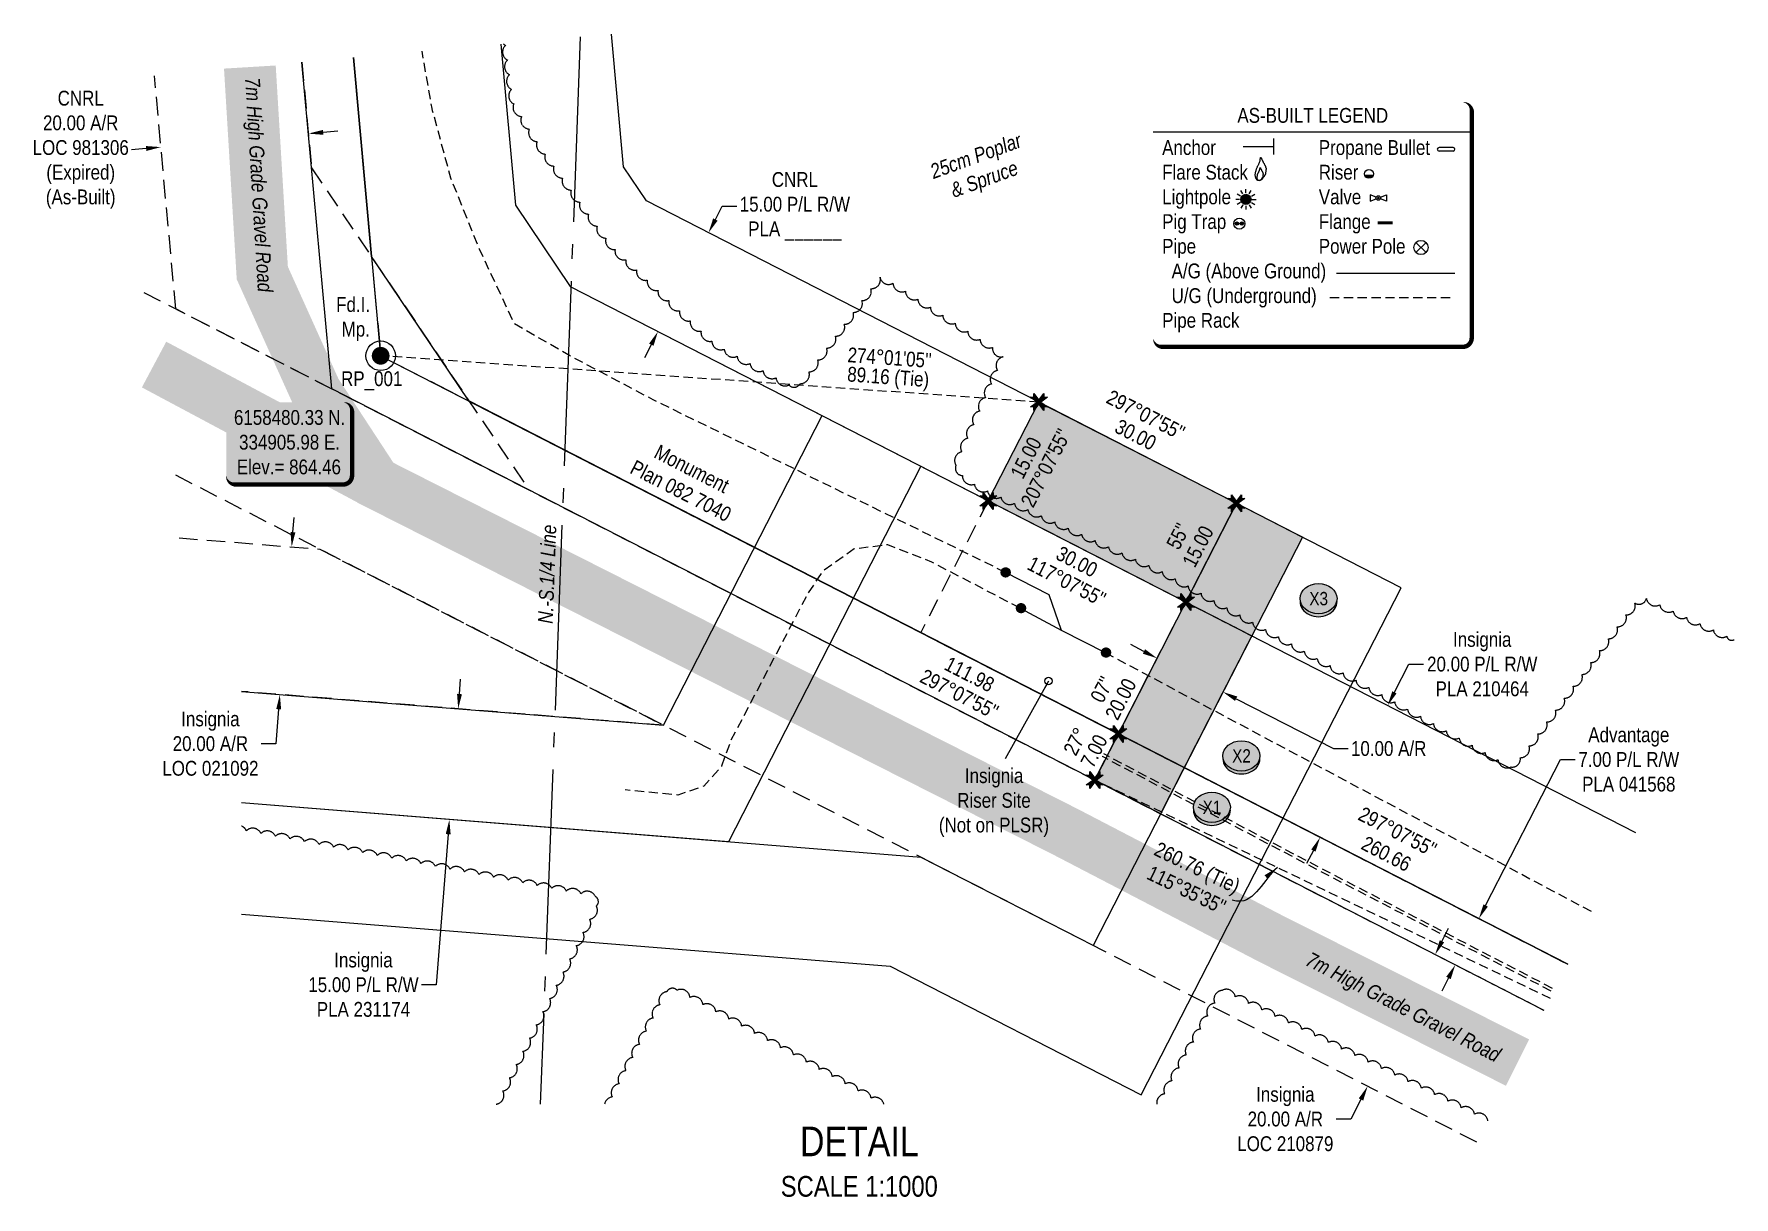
# Model space of a CAD drawing. Extents: x 333383 to 335879, y 6158014 to 6159789.
# Drawn here: x 333383 to 334532, y 6158055 to 6158841 of the extents above; entities that cross this region are included whole.
import ezdxf
from ezdxf.enums import TextEntityAlignment as Align

# ---------------------------------------------------------------- set-up
doc = ezdxf.new("R2010")
doc.units = 0
doc.header["$LTSCALE"] = 5
doc.header["$PDSIZE"] = 0.5
for name, pattern in [('0', [1, 1, 0]), ('foc-ACCESSROAD', [3.75, 2.5, -1.25]), ('foc-MONUMENT-BDYS', [6, 4, -2]), ('foc-QUARTERLINE', [33, 25, -3, 2, -3]), ('foc-TIELINE', [1.875, 1.25, -0.625]), ('POWERLINE5', [7.8, 2.4, -0.6, 0.6, -0.6, 0.6, -0.6, 2.4]), ('UG_PIPE', [1.875, 1.25, -0.625])]:
    doc.linetypes.add(name, pattern=pattern)
doc.layers.get('Defpoints').update_dxf_attribs({"color": 9})
for name, color, linetype in [('35', 37, 'Continuous'), ('AS-PIPE-UG', 44, 'UG_PIPE'), ('AS-POWER-EXISTING', 72, 'POWERLINE5'), ('AS-ROADS', 254, 'Continuous'), ('AS-SYMBOL', 7, 'Continuous'), ('C-AR', 13, 'foc-ACCESSROAD'), ('C-RW', 13, 'Continuous'), ('CG-NOTES', 7, 'Continuous'), ('DETAIL-T', 7, 'Continuous'), ('F-AR', 190, 'foc-ACCESSROAD'), ('F-RW', 190, 'Continuous'), ('F-WS', 190, 'foc-ACCESSROAD'), ('L-BD', 7, 'Continuous'), ('L-MON', 1, 'Continuous'), ('L-MON-PLAN', 7, 'foc-MONUMENT-BDYS'), ('L-MON-T', 1, 'Continuous'), ('L-QSEC', 8, 'foc-QUARTERLINE'), ('L-TIE', 7, 'foc-TIELINE'), ('P-CROSSINGS', 250, 'Continuous'), ('P-PROPOSED', 10, 'Continuous'), ('P-PROPOSED-H', 21, 'Continuous'), ('P-TXT', 4, 'Continuous'), ('T-BUSH', 110, '0'), ('T-BUSH-T', 110, 'Continuous')]:
    doc.layers.add(name, color=color, linetype=linetype)
doc.layers.add('AS-PIPE-AG', color=7, linetype='Continuous', true_color=0x7d00fa)
for name, color, linetype, lineweight in [('C-AR-T', 13, 'Continuous', 9), ('C-RW-T', 13, 'Continuous', 9), ('F-AR-T', 190, 'Continuous', 9), ('F-RW-T', 190, 'Continuous', 9), ('F-WS-T', 190, 'Continuous', 9), ('T-TEXT', 48, 'Continuous', 18)]:
    doc.layers.add(name, color=color, linetype=linetype, lineweight=lineweight)
doc.styles.add('80', font='ARIALN.TTF', dxfattribs={"height": 10})
doc.styles.add('80CG', font='ARIALN.TTF', dxfattribs={"height": 10})
doc.styles.add('80L', font='ARIALN.TTF', dxfattribs={"height": 10})
doc.styles.add('80LS', font='ARIALNI.TTF', dxfattribs={"height": 10})
doc.styles.add('Crossing', font='ARIALN.TTF', dxfattribs={"height": 10})
doc.dimstyles.new('Compass 5 000', dxfattribs={"dimscale": 5, "dimtxt": 9, "dimasz": 2, "dimexe": 0.2, "dimexo": 0.0625, "dimgap": 0.5, "dimtad": 0, "dimtih": 1, "dimtoh": 1, "dimzin": 0, "dimdsep": 46, "dimtxsty": '80CG', "dimcen": 0.1, "dimse1": 1, "dimse2": 1, "dimclrd": 256, "dimclrt": 256, "dimaunit": 1, "dimadec": 4, "dimazin": 0, "dimtfac": 0.06, "dimtofl": 0, "dimtmove": 0, "dimatfit": 1, "dimfxl": 0.2, "dimtolj": 1, "dimtzin": 0, "dimlwd": -1, "dimarcsym": 0})

# ---------------------------------------------------------------- blocks, each defined once
blk = doc.blocks.new('as-built legend')
blk.add_hatch(color=13).paths.add_polyline_path([(38.3, 16.1), (32.5, 16.1, 0.774597)])
h = blk.add_hatch(color=13)
h.dxf.hatch_style = 1
edge = h.paths.add_edge_path()
edge.add_arc((-47.7, -0.3), 3.41, 0, 360)
at = {"layer": 'AS-SYMBOL'}
h = blk.add_hatch(color=13, dxfattribs=at)
h.dxf.hatch_style = 1
h.paths.add_polyline_path([(-52.7, -16.7, 1), (-54.9, -16.7, 1)])
h = blk.add_hatch(color=13, dxfattribs=at)
h.dxf.hatch_style = 1
h.paths.add_polyline_path([(-51.7, -16.7, 1), (-49.4, -16.7, 1)])
at = {"color": 1}
blk.add_line((-110.3, 45.3), (104.8, 45.3), dxfattribs=at)
at = {"color": 13}
for p, q in [((92.3, 34.7), (82.7, 34.7)), ((92.3, 32.3), (82.7, 32.3)), ((32.5, 16.1), (38.3, 16.1)), ((-51.4, 1.9), (-53.7, 3.1)), ((-49.8, 3.4), (-51.1, 5.7)), ((-47.7, 4), (-47.7, 6.6)), ((-45.5, 3.4), (-44.2, 5.7)), ((-44, 1.9), (-41.7, 3.1)), ((36.2, 2.8), (36.2, -1.6)), ((40.3, 1.2), (36.2, 2.8)), ((43.1, 1.2), (47.2, 2.8)), ((47.2, 2.8), (47.2, -1.6)), ((-52, -0.3), (-54.6, -0.3)), ((-51.4, -2.5), (-53.7, -3.8)), ((-49.8, -4), (-51.1, -6.3)), ((-47.7, -4.6), (-47.7, -7.2)), ((-45.5, -4), (-44.2, -6.3)), ((-44, -2.5), (-41.7, -3.8)), ((-43.4, -0.3), (-40.8, -0.3)), ((36.2, -1.6), (40.3, 0)), ((47.2, -1.6), (43.1, 0))]:
    blk.add_line(p, q, dxfattribs=at)
at = {"color": 1, "flags": 128}
blk.add_lwpolyline([(-104.3, -99.9, 3, 3, 0), (98.8, -99.9, 3, 3, 0.414214), (104.8, -93.9, 3, 3, 0), (104.8, 59.3, 3, 0, 0.414214), (98.8, 65.3, 0, 0, 0), (-104.3, 65.3, 0, 0, 0.414214), (-110.3, 59.3, 0, 0, 0), (-110.3, -93.9, 0, 3, 0.414214)], format="xyseb", close=True, dxfattribs=at)
at = {"color": 13, "flags": 128}
for points in [[(-37.6, 12.7), (-37.8, 12.6), (-38, 12.5), (-38.2, 12.4), (-38.5, 12.4), (-38.7, 12.4), (-38.9, 12.3), (-39.1, 12.4), (-39.4, 12.4), (-39.6, 12.4), (-39.8, 12.5), (-39.9, 12.6), (-40.1, 12.7), (-40.3, 12.9), (-40.4, 13.1), (-40.6, 13.3), (-40.7, 13.5), (-40.8, 13.7), (-41, 14), (-41.1, 14.3), (-41.2, 14.6), (-41.3, 15), (-41.3, 15.4), (-41.4, 15.8), (-41.4, 16.2), (-41.4, 16.6), (-41.3, 17.1), (-41.3, 17.6), (-41.2, 18.1), (-41.1, 18.6), (-40.9, 19.1), (-40.8, 19.6), (-40.6, 20), (-40.5, 20.4), (-40.3, 20.8), (-40.2, 21.2), (-40, 21.6), (-39.8, 22), (-39.6, 22.3), (-39.5, 22.7), (-39.3, 23), (-39.1, 23.4), (-39, 23.8), (-38.8, 24.1), (-38.6, 24.5), (-38.5, 24.9), (-38.4, 25.3), (-38.2, 25.7), (-38.1, 26.1), (-38.1, 26.4), (-38, 26.8), (-38, 27.1), (-37.9, 27.4), (-37.9, 27.7), (-37.9, 27.8), (-37.8, 28), (-37.8, 28), (-37.7, 28), (-37.6, 27.9), (-37.5, 27.7), (-37.3, 27.5), (-37.2, 27.3), (-37.1, 27), (-36.9, 26.7), (-36.8, 26.5), (-36.7, 26.2), (-36.6, 25.9), (-36.5, 25.7), (-36.3, 25.4), (-36.2, 25.2), (-36.1, 25), (-36, 24.7), (-35.8, 24.4), (-35.7, 24.2), (-35.5, 23.9), (-35.4, 23.6), (-35.2, 23.3), (-35.1, 23), (-34.9, 22.8), (-34.8, 22.5), (-34.7, 22.2), (-34.6, 22), (-34.4, 21.8), (-34.4, 21.5), (-34.3, 21.3), (-34.2, 21.1), (-34.2, 20.9), (-34.1, 20.7), (-34.1, 20.5), (-34.1, 20.3), (-34.1, 20.1), (-34.1, 19.9), (-34.2, 19.7), (-34.2, 19.5), (-34.2, 19.3), (-34.2, 19.1), (-34.3, 18.9), (-34.3, 18.6), (-34.3, 18.4), (-34.3, 18.2), (-34.4, 17.9), (-34.4, 17.7), (-34.4, 17.4), (-34.5, 17.2), (-34.5, 17), (-34.6, 16.7), (-34.7, 16.5), (-34.8, 16.3), (-35, 16.1), (-35.1, 15.8), (-35.2, 15.6), (-35.4, 15.4), (-35.5, 15.2), (-35.6, 15.1), (-35.7, 14.9), (-35.9, 14.7), (-36, 14.5), (-36.1, 14.4), (-36.2, 14.2), (-36.3, 14.1), (-36.4, 13.9), (-36.5, 13.7), (-36.7, 13.6), (-36.8, 13.4), (-36.9, 13.2), (-37.1, 13.1), (-37.2, 12.9), (-37.4, 12.8)], [(-38, 12.5), (-38.2, 12.5), (-38.3, 12.4), (-38.4, 12.4), (-38.5, 12.4), (-38.7, 12.4), (-38.8, 12.4), (-38.9, 12.4), (-39, 12.4), (-39.2, 12.4), (-39.3, 12.4), (-39.4, 12.5), (-39.5, 12.6), (-39.5, 12.7), (-39.6, 12.8), (-39.7, 12.9), (-39.8, 13), (-39.9, 13.1), (-39.9, 13.3), (-40, 13.4), (-40.1, 13.6), (-40.1, 13.8), (-40.1, 14), (-40.2, 14.3), (-40.2, 14.5), (-40.2, 14.8), (-40.1, 15), (-40.1, 15.3), (-40, 15.6), (-40, 15.9), (-39.9, 16.1), (-39.8, 16.4), (-39.8, 16.7), (-39.7, 16.9), (-39.6, 17.1), (-39.5, 17.3), (-39.4, 17.5), (-39.3, 17.7), (-39.2, 17.9), (-39.1, 18.1), (-39, 18.3), (-38.9, 18.5), (-38.8, 18.7), (-38.7, 19), (-38.6, 19.2), (-38.5, 19.4), (-38.5, 19.6), (-38.4, 19.8), (-38.4, 20), (-38.3, 20.2), (-38.3, 20.4), (-38.3, 20.6), (-38.2, 20.8), (-38.2, 20.9), (-38.2, 21), (-38.2, 21.1), (-38.1, 21.1), (-38.1, 21.1), (-38, 21.1), (-38, 21), (-37.9, 20.9), (-37.8, 20.7), (-37.8, 20.6), (-37.7, 20.4), (-37.6, 20.3), (-37.5, 20.1), (-37.5, 20), (-37.4, 19.8), (-37.3, 19.7), (-37.3, 19.6), (-37.2, 19.4), (-37.1, 19.3), (-37.1, 19.1), (-37, 19), (-36.9, 18.8), (-36.8, 18.7), (-36.7, 18.5), (-36.6, 18.3), (-36.6, 18.2), (-36.5, 18), (-36.4, 17.9), (-36.3, 17.8), (-36.3, 17.6), (-36.2, 17.5), (-36.2, 17.4), (-36.2, 17.3), (-36.1, 17.1), (-36.1, 17), (-36.1, 16.9), (-36.1, 16.8), (-36.1, 16.7), (-36.1, 16.6), (-36.1, 16.5), (-36.1, 16.4), (-36.2, 16.2), (-36.2, 16.1), (-36.2, 16), (-36.2, 15.9), (-36.2, 15.7), (-36.2, 15.6), (-36.2, 15.5), (-36.2, 15.3), (-36.3, 15.2), (-36.3, 15.1), (-36.3, 14.9), (-36.4, 14.8), (-36.4, 14.7), (-36.5, 14.6), (-36.6, 14.4), (-36.7, 14.3), (-36.7, 14.2), (-36.8, 14.1), (-36.9, 14), (-36.9, 13.9), (-37, 13.8), (-37.1, 13.7), (-37.1, 13.6), (-37.2, 13.5), (-37.3, 13.4), (-37.3, 13.3), (-37.4, 13.2), (-37.5, 13.1), (-37.5, 13), (-37.6, 12.9), (-37.7, 12.9), (-37.8, 12.8), (-37.8, 12.7), (-37.9, 12.6)]]:
    blk.add_lwpolyline(points, close=True, dxfattribs=at)
at = {"color": 13, "const_width": 2, "flags": 128}
blk.add_lwpolyline([(41.3, -16.2), (46.3, -16.2), (51.3, -16.2)], dxfattribs=at)
at = {"color": 13}
for centre, radius in [((35.4, 16.9), 3), ((-47.7, -0.3), 3.41), ((41.7, 0.6), 1.56), ((41.7, 0.6), 0.55)]:
    blk.add_circle(centre, radius, dxfattribs=at)
for centre, start, end in [((82.7, 33.5), 90, 270), ((92.3, 33.5), 270, 90)]:
    blk.add_arc(centre, 1.2, start, end, dxfattribs=at)
at = {"layer": 'AS-PIPE-AG', "flags": 128}
blk.add_lwpolyline([(13.4, -50.2), (93.4, -50.2)], dxfattribs=at)
at = {"layer": 'AS-PIPE-UG', "flags": 128}
blk.add_lwpolyline([(9, -66.5), (93.3, -66.5)], dxfattribs=at)
at = {"layer": 'AS-POWER-EXISTING', "linetype": 'Continuous'}
for p, q in [((74, -36.2), (67.1, -29.5)), ((67.1, -36.2), (74, -29.5))]:
    blk.add_line(p, q, dxfattribs=at)
blk.add_circle((70.5, -32.8), 4.8, dxfattribs=at)
at = {"layer": 'AS-SYMBOL', "color": 72}
blk.add_line((-28.9, 29.9), (-28.9, 40.9), dxfattribs=at)
at = {"layer": 'AS-SYMBOL', "color": 72, "flags": 128}
blk.add_lwpolyline([(-49.5, 35.4), (-28.9, 35.4)], dxfattribs=at)
at = {"layer": 'AS-SYMBOL', "color": 13}
for centre, radius in [((-52.2, -16.7), 3.75), ((-53.8, -16.7), 1.12), ((-50.5, -16.7), 1.12)]:
    blk.add_circle(centre, radius, dxfattribs=at)
at = {"insert": (-60.3, 61.4), "char_height": 10, "attachment_point": 1, "style": '80L'}
blk.add_mtext_dynamic_manual_height_columns('\\pi6.80782;AS-BUILT LEGEND', width=114.83, gutter_width=45, heights=[0], dxfattribs=at)
at = {"layer": 'CG-NOTES', "char_height": 10, "attachment_point": 1, "style": '80L'}
for s, insert, width in [('Anchor\\PFlare Stack\\PLightpole\\PPig Trap\\PPipe\\P  A/G (Above Ground)\\P  U/G (Underground)\\PPipe Rack', (-104.3, 39.7), 110.209), ('Propane Bullet\\PRiser\\PValve\\PFlange\\PPower Pole', (1.5, 39.7), 85.182)]:
    blk.add_mtext(s, dxfattribs=dict(at, insert=insert, width=width))
blk = doc.blocks.new('fdia')
at = {"color": 255, "const_width": 1}
blk.add_lwpolyline([(-0.5, 0, 1), (0.5, 0, 1)], format="xyb", close=True, dxfattribs=at)
blk = doc.blocks.new('Fdiaa')
blk.add_blockref('fdia', (0, 0))
blk = doc.blocks.new('fdib')
at = {"color": 1, "const_width": 1.6}
blk.add_lwpolyline([(-0.4, 0, 1), (0.4, 0, 1)], format="xyb", close=True, dxfattribs=at)
at = {"color": 1}
blk.add_circle((0, 0), 0.8, dxfattribs=at)
blk = doc.blocks.new('Fdibb')
blk.add_blockref('fdib', (0, 0))
blk = doc.blocks.new('fdicc')
for name in ['Fdibb', 'Fdiaa']:
    blk.add_blockref(name, (0, 0))
blk = doc.blocks.new('FDI')
blk.add_blockref('fdicc', (0, 0))
blk = doc.blocks.new('RISER')
h = blk.add_hatch(color=255)
h.dxf.hatch_style = 1
edge = h.paths.add_edge_path()
edge.add_arc((0, 0), 0.7, 0, 360)
blk.add_hatch(color=13).paths.add_polyline_path([(0.58, -0.15), (-0.58, -0.15, 0.774597)])
at = {"color": 13}
blk.add_line((-0.58, -0.15), (0.58, -0.15), dxfattribs=at)
blk.add_circle((0, 0), 0.6, dxfattribs=at)
blk = doc.blocks.new('*U410')
h = blk.add_hatch(color=254)
edge = h.paths.add_edge_path()
edge.add_line((-36.5, -28.5), (36.5, -28.5))
edge.add_arc((36.5, -22.5), 6, 270, 360)
edge.add_line((42.5, -22.5), (42.5, 21))
edge.add_arc((36.5, 21), 6, 0, 90)
edge.add_line((36.5, 27), (-36.5, 27))
edge.add_arc((-36.5, 21), 6, 90, 180)
edge.add_line((-42.5, 21), (-42.5, -22.5))
edge.add_arc((-36.5, -22.5), 6, 180, 270)
at = {"color": 1, "flags": 128}
blk.add_lwpolyline([(-36.5, -28.5, 3, 3, 0), (36.5, -28.5, 3, 3, 0.414214), (42.5, -22.5, 3, 3, 0), (42.5, 21, 3, 0, 0.414214), (36.5, 27, 0, 0, 0), (-36.5, 27, 0, 0, 0.414214), (-42.5, 21, 0, 0, 0), (-42.5, -22.5, 0, 3, 0.414214)], format="xyseb", close=True, dxfattribs=at)
blk.add_lwpolyline([(-31.3, -17.3, 0, 10, 0), (0, 0, 5, 5, 0)], format="xyseb", dxfattribs=at)
at = {"color": 1, "style": '80'}
blk.add_attdef('ENTER_TEXT_001', (-36, -5), '', height=10, dxfattribs=at)
blk = doc.blocks.new('*D413')
at = {"layer": 'C-RW-T', "transparency": 16777216}
for p, q in [((333843.7, 6158715.5), (333848.3, 6158724.4)), ((333848.3, 6158724.4), (333858.3, 6158724.4)), ((333800.4, 6158630.9), (333795.8, 6158622))]:
    blk.add_line(p, q, dxfattribs=at)
for points in [[(333842.2, 6158716.2), (333845.2, 6158714.7), (333839.1, 6158706.6)], [(333798.9, 6158631.7), (333801.9, 6158630.2), (333804.9, 6158639.8)]]:
    blk.add_solid(points, dxfattribs=at)
at = {"layer": 'Defpoints', "color": 0, "transparency": 16777216}
for p in [(333839.1, 6158706.6), (333893.6, 6158678.6), (333859.4, 6158611.9)]:
    blk.add_point(p, dxfattribs=at)
at = {"layer": 'C-RW-T', "transparency": 16777216, "insert": (333897.4, 6158724.4), "char_height": 10, "attachment_point": 5, "style": '80CG'}
blk.add_mtext('\\A1;CNRL\\P15.00 P/L R/W\\PPLA ______', dxfattribs=at)
blk = doc.blocks.new('*D414')
at = {"layer": 'Defpoints', "color": 0, "transparency": 16777216}
for p in [(334329.9, 6158219.1), (334361.3, 6158203), (334315.7, 6158114.1)]:
    blk.add_point(p, dxfattribs=at)
at = {"layer": 'F-AR-T', "transparency": 16777216}
for p, q in [((334334.5, 6158228), (334339, 6158236.9)), ((334279.8, 6158121.3), (334273, 6158108)), ((334273, 6158108), (334263, 6158108))]:
    blk.add_line(p, q, dxfattribs=at)
for points in [[(334333, 6158228.8), (334336, 6158227.3), (334329.9, 6158219.1)], [(334278.3, 6158122), (334281.3, 6158120.5), (334284.3, 6158130.2)]]:
    blk.add_solid(points, dxfattribs=at)
at = {"layer": 'F-AR-T', "transparency": 16777216, "insert": (334228.7, 6158108), "char_height": 10, "attachment_point": 5, "style": '80CG'}
blk.add_mtext('\\A1;Insignia\\P20.00 A/R\\PLOC 210879', dxfattribs=at)
blk = doc.blocks.new('TEMP')
h = blk.add_hatch(color=255)
h.dxf.hatch_style = 1
h.paths.add_polyline_path([(0, 0.25), (-0.67, 1.15), (-0.67, 0.67), (-1.15, 0.67), (-0.25, 0), (-1.15, -0.67), (-0.67, -0.67), (-0.67, -1.15), (0, -0.25), (0.67, -1.15), (0.67, -0.67), (1.15, -0.67), (0.25, 0), (1.15, 0.67), (0.67, 0.67), (0.67, 1.15)])
h.paths.add_polyline_path([(0.57, 0.85), (0.57, 0.57), (0.85, 0.57), (0.08, 0), (0.85, -0.57), (0.57, -0.57), (0.57, -0.85), (0, -0.08), (-0.57, -0.85), (-0.57, -0.57), (-0.85, -0.57), (-0.08, 0), (-0.85, 0.57), (-0.57, 0.57), (-0.57, 0.85), (0, 0.08)], flags=16)
h = blk.add_hatch(color=1)
h.dxf.hatch_style = 1
h.paths.add_polyline_path([(0, 0.08), (-0.57, 0.85), (-0.57, 0.57), (-0.85, 0.57), (-0.08, 0), (-0.85, -0.57), (-0.57, -0.57), (-0.57, -0.85), (0, -0.08), (0.57, -0.85), (0.57, -0.57), (0.85, -0.57), (0.08, 0), (0.85, 0.57), (0.57, 0.57), (0.57, 0.85)])
at = {"color": 1}
for p, q in [((-0.08, 0), (0.08, 0)), ((0, 0.08), (0, -0.08))]:
    blk.add_line(p, q, dxfattribs=at)
at = {"color": 255, "flags": 128}
blk.add_lwpolyline([(-0.25, 0), (-1.15, 0.67), (-0.67, 0.67), (-0.67, 1.15), (0, 0.25), (0.67, 1.15), (0.67, 0.67), (1.15, 0.67), (0.25, 0), (1.15, -0.67), (0.67, -0.67), (0.67, -1.15), (0, -0.25), (-0.67, -1.15), (-0.67, -0.67), (-1.15, -0.67)], close=True, dxfattribs=at)
at = {"color": 1, "flags": 128}
blk.add_lwpolyline([(-0.08, 0), (-0.85, 0.57), (-0.57, 0.57), (-0.57, 0.85), (0, 0.08), (0.57, 0.85), (0.57, 0.57), (0.85, 0.57), (0.08, 0), (0.85, -0.57), (0.57, -0.57), (0.57, -0.85), (0, -0.08), (-0.57, -0.85), (-0.57, -0.57), (-0.85, -0.57)], close=True, dxfattribs=at)
blk = doc.blocks.new('*D491')
at = {"layer": 'Defpoints', "color": 0, "transparency": 16777216}
for p in [(334140.4, 6158415.9), (334184.9, 6158393.1), (334186.6, 6158396.4)]:
    blk.add_point(p, dxfattribs=at)
at = {"layer": 'P-TXT', "transparency": 16777216}
for p, q in [((334133.2, 6158423.8), (334124.3, 6158428.4)), ((334195.5, 6158391.9), (334261.2, 6158358.2)), ((334261.2, 6158358.2), (334271.2, 6158358.2))]:
    blk.add_line(p, q, dxfattribs=at)
for points in [[(334134, 6158425.3), (334132.4, 6158422.3), (334142.1, 6158419.2)], [(334196.2, 6158393.4), (334194.7, 6158390.4), (334186.6, 6158396.4)]]:
    blk.add_solid(points, dxfattribs=at)
at = {"layer": 'P-TXT', "transparency": 16777216, "insert": (334298.5, 6158358.2), "char_height": 10, "attachment_point": 5, "style": '80CG'}
blk.add_mtext('\\A1;10.00 A/R', dxfattribs=at)
blk = doc.blocks.new('*D492')
at = {"layer": 'Defpoints', "color": 0, "transparency": 16777216}
for p in [(334297.8, 6158387.3), (334367.4, 6158351.6), (334321.8, 6158262.6)]:
    blk.add_point(p, dxfattribs=at)
at = {"layer": 'F-RW-T', "transparency": 16777216}
for p, q in [((334302.4, 6158396.2), (334312.1, 6158415.2)), ((334312.1, 6158415.2), (334322.1, 6158415.2)), ((334247.7, 6158289.4), (334243.1, 6158280.5))]:
    blk.add_line(p, q, dxfattribs=at)
for points in [[(334300.9, 6158396.9), (334303.8, 6158395.4), (334297.8, 6158387.3)], [(334246.2, 6158290.1), (334249.1, 6158288.6), (334252.2, 6158298.3)]]:
    blk.add_solid(points, dxfattribs=at)
at = {"layer": 'F-RW-T', "transparency": 16777216, "insert": (334361.7, 6158415.2), "char_height": 10, "attachment_point": 5, "style": '80CG'}
blk.add_mtext('\\A1;Insignia\\P20.00 P/L R/W\\PPLA 210464', dxfattribs=at)
blk = doc.blocks.new('*D493')
at = {"layer": 'Defpoints', "color": 0, "transparency": 16777216}
for p in [(334359.4, 6158243.3), (334388.1, 6158228.6), (334372.2, 6158197.5)]:
    blk.add_point(p, dxfattribs=at)
at = {"layer": 'F-RW-T', "transparency": 16777216}
for p, q in [((334364, 6158252.2), (334414.5, 6158350.8)), ((334414.5, 6158350.8), (334424.5, 6158350.8)), ((334338.9, 6158203.3), (334334.4, 6158194.4))]:
    blk.add_line(p, q, dxfattribs=at)
for points in [[(334362.5, 6158253), (334365.5, 6158251.5), (334359.4, 6158243.3)], [(334337.4, 6158204.1), (334340.4, 6158202.5), (334343.5, 6158212.2)]]:
    blk.add_solid(points, dxfattribs=at)
at = {"layer": 'F-RW-T', "transparency": 16777216, "insert": (334460.7, 6158350.8), "char_height": 10, "attachment_point": 5, "style": '80CG'}
blk.add_mtext('\\A1;Advantage\\P7.00 P/L R/W\\PPLA 041568', dxfattribs=at)
blk = doc.blocks.new('*D494')
at = {"layer": 'Defpoints', "color": 0, "transparency": 16777216}
for p in [(333660.7, 6158385.8), (333654.7, 6158311.1), (333664, 6158310.3)]:
    blk.add_point(p, dxfattribs=at)
at = {"layer": 'F-RW-T', "transparency": 16777216}
for p, q in [((333670.8, 6158395), (333671.6, 6158405)), ((333663.2, 6158300.4), (333655.1, 6158198.7)), ((333655.1, 6158198.7), (333645.1, 6158198.7))]:
    blk.add_line(p, q, dxfattribs=at)
for points in [[(333669.2, 6158395.2), (333672.5, 6158394.9), (333670, 6158385.1)], [(333661.6, 6158300.5), (333664.9, 6158300.2), (333664, 6158310.3)]]:
    blk.add_solid(points, dxfattribs=at)
at = {"layer": 'F-RW-T', "transparency": 16777216, "insert": (333606, 6158198.7), "char_height": 10, "attachment_point": 5, "style": '80CG'}
blk.add_mtext('\\A1;Insignia\\P15.00 P/L R/W\\PPLA 231174', dxfattribs=at)
blk = doc.blocks.new('*D495')
at = {"layer": 'Defpoints', "color": 0, "transparency": 16777216}
for p in [(333543.7, 6158495.5), (333535.6, 6158395.9), (333549.5, 6158394.7)]:
    blk.add_point(p, dxfattribs=at)
at = {"layer": 'F-AR-T', "transparency": 16777216}
for p, q in [((333558.3, 6158504.4), (333559.1, 6158514.3)), ((333548.7, 6158384.8), (333546.9, 6158361.5)), ((333546.9, 6158361.5), (333536.9, 6158361.5))]:
    blk.add_line(p, q, dxfattribs=at)
for points in [[(333556.7, 6158504.5), (333560, 6158504.2), (333557.5, 6158494.4)], [(333547.1, 6158384.9), (333550.4, 6158384.6), (333549.5, 6158394.7)]]:
    blk.add_solid(points, dxfattribs=at)
at = {"layer": 'F-AR-T', "transparency": 16777216, "insert": (333502.6, 6158361.5), "char_height": 10, "attachment_point": 5, "style": '80CG'}
blk.add_mtext('\\A1;Insignia\\P20.00 A/R\\PLOC 021092', dxfattribs=at)
blk = doc.blocks.new('*D496')
at = {"layer": 'C-AR-T', "transparency": 16777216}
for p, q in [((333578.7, 6158774.4), (333588.7, 6158775.3)), ((333459.2, 6158763.5), (333449.3, 6158762.6))]:
    blk.add_line(p, q, dxfattribs=at)
for points in [[(333578.6, 6158776), (333578.9, 6158772.7), (333568.8, 6158773.5)], [(333459.1, 6158765.1), (333459.4, 6158761.8), (333469.2, 6158764.4)]]:
    blk.add_solid(points, dxfattribs=at)
at = {"layer": 'Defpoints', "color": 0, "transparency": 16777216}
for p in [(333568, 6158781.4), (333468.5, 6158772.3), (333568.8, 6158773.5)]:
    blk.add_point(p, dxfattribs=at)
at = {"layer": 'C-AR-T', "transparency": 16777216, "insert": (333415, 6158762.6), "char_height": 10, "attachment_point": 5, "style": '80CG'}
blk.add_mtext('\\A1;CNRL\\P20.00 A/R\\PLOC 981306\\P(Expired)\\P(As-Built)', dxfattribs=at)
blk = doc.blocks.new('xing2')
h = blk.add_hatch(color=50)
h.dxf.hatch_style = 1
edge = h.paths.add_edge_path()
edge.add_ellipse((0, 0), major_axis=(-12.5, 0), ratio=0.816297, start_angle=0, end_angle=360)
h = blk.add_hatch(color=250)
h.dxf.hatch_style = 1
edge = h.paths.add_edge_path()
edge.add_ellipse((0, -2), major_axis=(-12.5, 0), ratio=0.816297, start_angle=0, end_angle=180)
edge.add_line((12.5, -2), (12.5, 0))
edge.add_ellipse((0, 0), major_axis=(-12.5, 0), ratio=0.816297, start_angle=0, end_angle=180, ccw=False)
edge.add_line((-12.5, 0), (-12.5, -2))
at = {"color": 250}
blk.add_ellipse((0, 0), major_axis=(-12.5, 0), ratio=0.816297, dxfattribs=at)
blk.add_ellipse((0, -2), major_axis=(-12.5, 0), ratio=0.816297, start_param=0, end_param=3.141593, dxfattribs=at)
at = {"color": 250, "style": 'Crossing'}
blk.add_attdef('CROSSING', text='', height=9, dxfattribs=at).set_placement((0.1, 0), align=Align.MIDDLE_CENTER)
at = {"color": 250, "style": 'Crossing', "flags": 1}
for tag, p in [('OWNER', (0.1, -12.5)), ('DESCRIPTION', (0.1, -25.8)), ('LOCATION', (0.1, -39.3)), ('DWG_REF', (0.1, -52.8))]:
    blk.add_attdef(tag, text='', height=9, dxfattribs=at).set_placement(p, align=Align.MIDDLE_CENTER)

msp = doc.modelspace()

# ---------------------------------------------------------------- hatches: boundary and pattern name
at = {"layer": 'P-PROPOSED-H'}
h = msp.add_hatch(color=256, dxfattribs=at)
h.dxf.hatch_style = 1
h.paths.add_polyline_path([(334161.5, 6158457.112), (334028.032, 6158525.504), (334062.228, 6158592.238), (334195.696, 6158523.846)])
h.paths.add_polyline_path([(334240.185, 6158501.049), (334144.436, 6158314.194), (334099.947, 6158336.991), (334195.696, 6158523.846)])

# ---------------------------------------------------------------- linework, layer by layer
at = {"layer": '35', "color": 3}
msp.add_circle((333617.613, 6158623.47), 9.998, dxfattribs=at)
at = {"layer": 'AS-PIPE-AG', "flags": 128}
for points in [[(334077.508, 6158438.031), (334069.208, 6158461.93), (334039.738, 6158477.185)], [(334049.573, 6158453.05), (334077.669, 6158437.944), (334106.963, 6158423.06)]]:
    msp.add_lwpolyline(points, dxfattribs=at)
at = {"layer": 'AS-PIPE-UG', "flags": 128}
for points in [[(334039.738, 6158477.185), (333871.603, 6158559.53), (333801.758, 6158593.715), (333747.768, 6158622.225), (333707.988, 6158645.025), (333684.363, 6158695.465), (333665.003, 6158743.525), (333652.731, 6158788.898), (333652.318, 6158790.5), (333645.586, 6158829.086)], [(334049.573, 6158453.05), (333989.993, 6158484.07), (333960.148, 6158495.81), (333937.553, 6158493), (333916.283, 6158478.185), (333906.198, 6158463.05), (333854.098, 6158363.555), (333847.868, 6158346.28), (333835.818, 6158332.75), (333818.248, 6158326.79), (333782.681, 6158330.247)], [(334106.963, 6158423.06), (334437.318, 6158247.225)], [(334409.089, 6158196.277), (334250.008, 6158278.785), (334101.683, 6158356.95)]]:
    msp.add_lwpolyline(points, dxfattribs=at)
msp.add_lwpolyline([(334408.168, 6158194.502), (334249.087, 6158277.01, -0.00163525), (334249.076, 6158277.016), (334100.751, 6158355.181)], format="xyb", dxfattribs=at)
at = {"layer": 'AS-ROADS', "const_width": 34.993, "flags": 128}
for points in [[(334385.536, 6158146.173), (334219.337, 6158229.623), (334080.62, 6158301.782), (333614.158, 6158537.717), (333573.662, 6158599.551), (333537.665, 6158679.372), (333529.259, 6158818.458)], [(333614.158, 6158537.717), (333464.553, 6158617.554)]]:
    msp.add_lwpolyline(points, dxfattribs=at)
at = {"layer": 'C-AR'}
msp.add_lwpolyline([(333564.367, 6158821.665), (333570.872, 6158750.458), (333717.985, 6158532.717), (333479.189, 6158655.082), (333464.801, 6158812.569)], dxfattribs=at)
at = {"layer": 'C-RW', "flags": 128}
for points in [[(333523.67, 6158246.363), (333961.8, 6158211.182), (334131.38, 6158124.285), (334306.919, 6158466.853), (333797.086, 6158728.103), (333781.652, 6158751.041), (333773.454, 6158840.768)], [(333698.78, 6158833.946), (333708.724, 6158725.106), (333745.672, 6158670.192), (334205.989, 6158434.315), (334098.842, 6158225.215), (333982.697, 6158284.73), (333523.67, 6158321.59)]]:
    msp.add_lwpolyline(points, dxfattribs=at)
at = {"layer": 'F-AR'}
for points in [[(333457.552, 6158666.169), (334403.587, 6158181.399)], [(334357.992, 6158092.42), (333475.019, 6158544.876)]]:
    msp.add_lwpolyline(points, dxfattribs=at)
at = {"layer": 'F-AR', "flags": 128}
msp.add_lwpolyline([(333481.408, 6158500.512), (333576.497, 6158492.877), (333808.611, 6158373.936), (333523.67, 6158396.816)], dxfattribs=at)
msp.add_lwpolyline([(334205.989, 6158434.315), (334144.436, 6158314.194), (334099.947, 6158336.991), (334161.5, 6158457.112)], close=True, dxfattribs=at)
at = {"layer": 'F-RW'}
for points in [[(333599.214, 6158824.849), (333617.613, 6158623.47), (334419.545, 6158212.541)], [(334419.545, 6158212.541), (333677.121, 6158592.977), (333611.487, 6158690.524), (333599.214, 6158824.849)], [(333698.78, 6158833.946), (333708.724, 6158725.106), (333745.672, 6158670.192), (334465.14, 6158301.52)], [(334403.587, 6158181.399), (333584.517, 6158601.109), (333564.367, 6158821.665)]]:
    msp.add_lwpolyline(points, dxfattribs=at)
at = {"layer": 'F-RW', "flags": 128}
for points in [[(333523.67, 6158396.816), (333808.611, 6158373.936), (333915.759, 6158583.035)], [(333982.493, 6158548.839), (333852.514, 6158295.184), (333523.67, 6158321.59)]]:
    msp.add_lwpolyline(points, dxfattribs=at)
at = {"layer": 'F-WS', "flags": 128}
msp.add_lwpolyline([(334028.032, 6158525.504), (333982.437, 6158436.525), (334115.905, 6158368.133), (334161.5, 6158457.112)], close=True, dxfattribs=at)
at = {"layer": 'L-MON-PLAN', "flags": 128}
msp.add_lwpolyline([(333599.214, 6158824.849), (333617.613, 6158623.47), (334419.545, 6158212.541)], dxfattribs=at)
at = {"layer": 'L-QSEC'}
msp.add_line((333752.44, 6158838.848), (333725.428, 6158117.994), dxfattribs=at)
at = {"layer": 'L-TIE', "flags": 128}
for points in [[(334062.228, 6158592.238), (333617.613, 6158623.47)], [(334407.764, 6158189.551), (334099.947, 6158336.991)]]:
    msp.add_lwpolyline(points, dxfattribs=at)
at = {"layer": 'P-PROPOSED', "flags": 128}
for points in [[(334161.5, 6158457.112), (334028.032, 6158525.504), (334062.228, 6158592.238), (334195.696, 6158523.846), (334161.5, 6158457.112)], [(334240.185, 6158501.049), (334144.436, 6158314.194), (334099.947, 6158336.991), (334195.696, 6158523.846)]]:
    msp.add_lwpolyline(points, close=True, dxfattribs=at)
at = {"layer": 'T-BUSH', "flags": 128}
for points in [[(333700.531, 6158834.106, 0.06962951), (333701.907, 6158833.122, 0.52056705), (333703.264, 6158823.217, 0.52056705), (333704.622, 6158813.311, 0.52056705), (333705.979, 6158803.406, 0.52056705), (333707.526, 6158793.569, 0.52056705), (333712.784, 6158785.065, 0.52056705), (333718.043, 6158776.561, 0.52056705), (333723.301, 6158768.058, 0.52056705), (333728.784, 6158759.705, 0.52056705), (333734.639, 6158751.6, 0.52056705), (333740.494, 6158743.496, 0.52056705), (333746.348, 6158735.391, 0.52056705), (333752.203, 6158727.287, 0.52056705), (333758.058, 6158719.182, 0.52056705), (333763.913, 6158711.078, 0.52056705), (333769.768, 6158702.974, 0.52056705), (333775.949, 6158695.156, 0.52056705), (333783.211, 6158688.283, 0.52056705), (333790.472, 6158681.41, 0.52056705), (333797.733, 6158674.537, 0.52056705), (333804.994, 6158667.665, 0.52056705), (333812.256, 6158660.792, 0.52056705), (333819.517, 6158653.919, 0.52056705), (333826.778, 6158647.046, 0.52056705), (333834.04, 6158640.174, 0.52056705), (333841.301, 6158633.301, 0.52056705), (333849.673, 6158627.946, 0.52056705), (333858.42, 6158623.103, 0.52056705), (333867.167, 6158618.261, 0.52056705), (333875.914, 6158613.418, 0.52056705), (333884.661, 6158608.576, 0.52056705), (333893.408, 6158603.734, 0.52056705), (333900.915, 6158604.635, 0.52056705), (333906.886, 6158612.655, 0.52056705), (333912.857, 6158620.674, 0.52056705), (333918.827, 6158628.694, 0.52056705), (333924.798, 6158636.713, 0.52056705), (333930.768, 6158644.733, 0.52056705), (333936.739, 6158652.752, 0.52056705), (333942.71, 6158660.772, 0.52056705), (333948.68, 6158668.791, 0.52056705), (333954.933, 6158676.512, 0.52056705), (333963.682, 6158672.453, 0.52056705), (333972.089, 6158667.042, 0.52056705), (333980.496, 6158661.631, 0.52056705), (333988.903, 6158656.22, 0.52056705), (333997.311, 6158650.809, 0.52056705), (334005.718, 6158645.398, 0.52056705), (334014.125, 6158639.987, 0.52056705), (334022.533, 6158634.576, 0.52056705), (334030.94, 6158629.165, 0.52056705), (334038.082, 6158622.789, 0.52056705), (334034.263, 6158613.573, 0.52056705), (334030.253, 6158604.415, 0.52056705), (334026.243, 6158595.256, 0.52056705), (334022.233, 6158586.098, 0.52056705), (334018.222, 6158576.939, 0.52056705), (334014.212, 6158567.781, 0.52056705), (334010.202, 6158558.622, 0.52056705), (334006.192, 6158549.464, 0.52056705), (334010.556, 6158542.591, 0.52056705), (334018.663, 6158536.739, 0.52056705), (334027.544, 6158532.213, 0.52056705), (334036.621, 6158528.022, 0.52056705), (334045.698, 6158523.83, 0.52056705), (334054.775, 6158519.639, 0.52056705), (334063.852, 6158515.448, 0.52056705), (334072.929, 6158511.256, 0.52056705), (334082.007, 6158507.065, 0.52056705), (334091.084, 6158502.873, 0.52056705), (334100.161, 6158498.682, 0.52056705), (334109.238, 6158494.491, 0.52056705), (334118.315, 6158490.299, 0.52056705), (334127.392, 6158486.108, 0.52056705), (334136.469, 6158481.916, 0.52056705), (334145.546, 6158477.725, 0.52056705), (334154.301, 6158472.903, 0.52056705), (334163.022, 6158468.014, 0.52056705), (334171.743, 6158463.125, 0.52056705), (334180.464, 6158458.235, 0.52056705), (334189.185, 6158453.346, 0.52056705), (334197.906, 6158448.456, 0.52056705), (334206.627, 6158443.567, 0.52056705), (334215.348, 6158438.678, 0.52056705), (334224.069, 6158433.788, 0.52056705), (334232.79, 6158428.899, 0.52056705), (334241.511, 6158424.01, 0.52056705), (334250.232, 6158419.12, 0.52056705), (334258.953, 6158414.231, 0.52056705), (334267.674, 6158409.342, 0.52056705), (334276.395, 6158404.452, 0.52056705), (334285.116, 6158399.563, 0.52056705), (334293.837, 6158394.674, 0.52056705), (334302.557, 6158389.784, 0.52056705), (334311.278, 6158384.895, 0.52056705), (334319.999, 6158380.006, 0.52056705), (334328.72, 6158375.116, 0.52056705), (334337.441, 6158370.227, 0.52056705), (334346.162, 6158365.337, 0.52056705), (334354.883, 6158360.448, 0.52056705), (334363.604, 6158355.559, 0.52056705), (334372.325, 6158350.669, 0.52056705), (334381.046, 6158345.78, 0.52056705), (334387.372, 6158352.064, 0.52056705), (334393.323, 6158360.098, 0.52056705), (334399.274, 6158368.133, 0.52056705), (334405.224, 6158376.167, 0.52056705), (334411.175, 6158384.201, 0.52056705), (334417.126, 6158392.235, 0.52056705), (334423.077, 6158400.269, 0.52056705), (334429.028, 6158408.304, 0.52056705), (334434.978, 6158416.338, 0.52056705), (334440.929, 6158424.372, 0.52056705), (334446.88, 6158432.406, 0.52056705), (334452.831, 6158440.44, 0.52056705), (334458.782, 6158448.475, 0.52056705), (334464.733, 6158456.509, 0.52056705), (334472.573, 6158459.569, 0.52056705), (334481.622, 6158455.318, 0.52056705), (334490.672, 6158451.067, 0.52056705), (334499.721, 6158446.815, 0.52056705), (334508.77, 6158442.564, 0.52056705), (334517.819, 6158438.313, 0.52056705), (334526.868, 6158434.061, 0.52056705), (334531.763, 6158431.762)], [(333695.696, 6158117.994, 0.00460823), (333695.643, 6158118.094, 0.52056705), (333700.154, 6158127.017, 0.52056705), (333704.664, 6158135.939, 0.52056705), (333709.175, 6158144.862, 0.52056705), (333713.685, 6158153.785, 0.52056705), (333718.196, 6158162.708, 0.52056705), (333722.706, 6158171.631, 0.52056705), (333727.217, 6158180.553, 0.52056705), (333731.727, 6158189.476, 0.52056705), (333736.238, 6158198.399, 0.52056705), (333740.748, 6158207.322, 0.52056705), (333745.259, 6158216.245, 0.52056705), (333749.769, 6158225.167, 0.52056705), (333754.28, 6158234.09, 0.52056705), (333758.79, 6158243.013, 0.52056705), (333763.3, 6158251.936, 0.52056705), (333762.664, 6158258.319, 0.52056705), (333752.839, 6158260.17, 0.52056705), (333743.013, 6158262.021, 0.52056705), (333733.188, 6158263.871, 0.52056705), (333723.363, 6158265.722, 0.52056705), (333713.538, 6158267.573, 0.52056705), (333703.712, 6158269.423, 0.52056705), (333693.887, 6158271.274, 0.52056705), (333684.062, 6158273.125, 0.52056705), (333674.237, 6158274.975, 0.52056705), (333664.411, 6158276.826, 0.52056705), (333654.586, 6158278.677, 0.52056705), (333644.761, 6158280.527, 0.52056705), (333634.936, 6158282.378, 0.52056705), (333625.11, 6158284.229, 0.52056705), (333615.285, 6158286.079, 0.52056705), (333605.46, 6158287.93, 0.52056705), (333595.635, 6158289.781, 0.52056705), (333585.809, 6158291.631, 0.52056705), (333575.984, 6158293.482, 0.52056705), (333566.159, 6158295.333, 0.52056705), (333556.334, 6158297.183, 0.52056705), (333546.508, 6158299.034, 0.52056705), (333536.683, 6158300.885, 0.52056705), (333526.858, 6158302.735, 0.18889841), (333523.67, 6158305.843)], [(333957.487, 6158117.994, 0.48302277), (333948.868, 6158122.131, 0.52056705), (333940.13, 6158126.991, 0.52056705), (333931.392, 6158131.85, 0.52056705), (333922.655, 6158136.709, 0.52056705), (333913.917, 6158141.568, 0.52056705), (333905.179, 6158146.428, 0.52056705), (333896.441, 6158151.287, 0.52056705), (333887.704, 6158156.146, 0.52056705), (333878.966, 6158161.005, 0.52056705), (333870.228, 6158165.865, 0.52056705), (333861.49, 6158170.724, 0.52056705), (333852.753, 6158175.583, 0.52056705), (333844.015, 6158180.442, 0.52056705), (333835.277, 6158185.302, 0.52056705), (333826.539, 6158190.161, 0.52056705), (333817.802, 6158195.02, 0.52056705), (333810.837, 6158193.998, 0.52056705), (333806.24, 6158185.119, 0.52056705), (333801.644, 6158176.24, 0.52056705), (333797.047, 6158167.361, 0.52056705), (333792.451, 6158158.483, 0.52056705), (333787.854, 6158149.604, 0.52056705), (333783.258, 6158140.725, 0.52056705), (333778.661, 6158131.846, 0.52056705), (333774.065, 6158122.967, 0.32598847), (333768.868, 6158117.994, 0.32598847)], [(334365.468, 6158106.894, 0.52056705), (334356.491, 6158111.296, 0.52056705), (334347.514, 6158115.697, 0.52056705), (334338.537, 6158120.099, 0.52056705), (334329.56, 6158124.5, 0.52056705), (334320.583, 6158128.902, 0.52056705), (334311.606, 6158133.303, 0.52056705), (334302.629, 6158137.705, 0.52056705), (334293.652, 6158142.107, 0.52056705), (334284.675, 6158146.508, 0.52056705), (334275.698, 6158150.91, 0.52056705), (334266.721, 6158155.311, 0.52056705), (334257.744, 6158159.713, 0.52056705), (334248.767, 6158164.114, 0.52056705), (334239.79, 6158168.516, 0.52056705), (334230.813, 6158172.917, 0.52056705), (334221.836, 6158177.319, 0.52056705), (334212.859, 6158181.721, 0.52056705), (334203.882, 6158186.122, 0.52056705), (334194.905, 6158190.524, 0.52056705), (334185.928, 6158194.925, 0.52056705), (334181.056, 6158186.306, 0.52056705), (334176.226, 6158177.552, 0.52056705), (334171.396, 6158168.798, 0.52056705), (334166.566, 6158160.044, 0.52056705), (334161.736, 6158151.29, 0.52056705), (334156.906, 6158142.536, 0.52056705), (334152.076, 6158133.782, 0.52056705), (334147.246, 6158125.028, 0.42960667), (334141.87, 6158117.994, 0.42960667)]]:
    msp.add_lwpolyline(points, format="xyb", dxfattribs=at)

# ---------------------------------------------------------------- block references
at = {"layer": 'AS-SYMBOL', "xscale": 4.999015300000056, "yscale": 4.999015300000056}
for p, zscale in [((334039.738, 6158477.185), 25.00000000000052), ((334050.184, 6158453.05), 24.99507650000051), ((334107.585, 6158423.06), 24.99507650000051)]:
    msp.add_blockref('RISER', p, dxfattribs=dict(at, zscale=zscale))
at = {"layer": 'CG-NOTES'}
msp.add_blockref('as-built legend', (334249.8, 6158729.409), dxfattribs=at)
at = {"layer": 'DETAIL-T', "color": 5}
ref = msp.add_blockref('*U410', (333555.798, 6158565.061), dxfattribs=dict(at, xscale=0.99980306, yscale=0.99980306, zscale=0.99980306))
ref.add_attrib('ENTER_TEXT_001', '6158480.33 N.', (333518.51, 6158576.831), dxfattribs={"layer": '0', "color": 1, "height": 9.99803, "style": '80'})
ref.add_attrib('ENTER_TEXT_002', '334905.98 E.', (333521.985, 6158560.127), dxfattribs={"layer": '0', "color": 1, "height": 9.99803, "style": '80'})
ref.add_attrib('ENTER_TEXT_003', 'Elev.= 864.46', (333520.43, 6158543.422), dxfattribs={"layer": '0', "color": 1, "height": 9.99803, "style": '80'})
at = {"layer": 'L-MON'}
for name, p, xscale, yscale, zscale in [('FDI', (333617.613, 6158623.47), 4.999015300000056, 4.999015300000056, 25.00000000000046), ('TEMP', (334062.228, 6158592.238), 5.000000000000019, 5.000000000000019, 5.000000000000019), ('TEMP', (334028.032, 6158525.504), 5.000000000000019, 5.000000000000019, 5.000000000000019), ('TEMP', (334195.696, 6158523.846), 5.000000000000019, 5.000000000000019, 5.000000000000019), ('TEMP', (334161.5, 6158457.112), 5.000000000000019, 5.000000000000019, 5.000000000000019)]:
    msp.add_blockref(name, p, dxfattribs=dict(at, xscale=xscale, yscale=yscale, zscale=zscale))
at = {"layer": 'P-CROSSINGS', "color": 1, "xscale": 0.99980306, "yscale": 0.99980306, "zscale": 0.99980306}
for p, values in [((334251.115, 6158459.484), {'CROSSING': 'X3'}), ((334198.996, 6158353.273), {'CROSSING': 'X2'}), ((334179.075, 6158318.58), {'CROSSING': 'X1'})]:
    msp.add_blockref('xing2', p, dxfattribs=at).add_auto_attribs(values)

# ---------------------------------------------------------------- texts
at = {"layer": '35', "color": 3, "style": '80'}
msp.add_attdef('RP_001', (333590.897, 6158603.02), 'RP', height=9.998, dxfattribs=at)
at = {"layer": 'DETAIL-T', "color": 3, "insert": (333940.93, 6158079.164), "char_height": 19.99606, "width": 223.81394, "attachment_point": 5, "style": '80CG'}
msp.add_mtext('DETAIL \\P{\\H0.7x;SCALE 1:1000}', dxfattribs=at)
at = {"layer": 'F-WS-T', "insert": (333994.261, 6158344.926), "char_height": 9.99803, "attachment_point": 1, "style": '80L'}
msp.add_mtext_dynamic_manual_height_columns('\\pi17.99325;Insignia\\P\\pi12.80328;Riser Site\\P\\pi0.3944;(Not on PLSR)', width=73.87126, gutter_width=50, heights=[0], dxfattribs=at)
at = {"layer": 'L-BD', "style": '80L'}
for s, height, rotation, p in [("274°01'05''", 9.99803, 355.9819, (333961.381, 6158622.222)), ('89.16 (Tie)', 9.99803, 355.9819, (333960.383, 6158608.01)), ("297°07'55''", 9.99803, 332.8683, (334134.451, 6158583.553)), ("207°07'55''", 9.99803, 62.8683, (334066.87, 6158547.764)), ('30.00', 9.998, 332.8683, (334127.612, 6158570.206)), ('15.00', 9.998, 62.8683, (334053.524, 6158554.603)), ("55''", 9.998, 62.8683, (334156.306, 6158501.576)), ('15.00', 9.998, 62.8683, (334169.653, 6158494.736)), ('30.00', 9.998, 332.8683, (334087.916, 6158484.488)), ("117°07'55''", 9.99803, 332.8683, (334081.077, 6158471.141)), ("297°07'55''", 9.99803, 332.8683, (334008.53, 6158395.049)), ('111.98', 9.998, 332.8683, (334015.369, 6158408.396)), ("07''", 9.998, 62.8683, (334104.82, 6158398.149)), ('20.00', 9.998, 62.8683, (334117.5, 6158391.651)), ('27°', 9.998, 62.8683, (334086.855, 6158363.09))]:
    msp.add_text(s, height=height, rotation=rotation, dxfattribs=at).set_placement(p, align=Align.MIDDLE)
at = {"layer": 'L-BD', "insert": (334171.349, 6158282.356), "char_height": 9.99803, "width": 61.15889, "attachment_point": 2, "rotation": 334.406321, "style": '80L'}
msp.add_mtext("260.76 (Tie)\\P115°35'35'' ", dxfattribs=at)
at = {"layer": 'L-MON-T', "insert": (333586.468, 6158663.111), "char_height": 9.99794, "attachment_point": 1, "style": '80L'}
msp.add_mtext_dynamic_manual_height_columns('\\pi1.06592;Fd.I. \\P\\pi4.78275;Mp.', width=22.04386, gutter_width=50, heights=[0], dxfattribs=at)
at = {"layer": 'L-MON-T', "insert": (333796.99, 6158568.595), "char_height": 9.99803, "attachment_point": 1, "rotation": 332.86835, "style": '80L'}
msp.add_mtext_dynamic_manual_height_columns('\\pi10.11663;Monument \\P\\pi0.49711;Plan 082 7040', width=73.42879, gutter_width=50, heights=[0], dxfattribs=at)
at = {"layer": 'L-QSEC', "insert": (333723.844, 6158442.804), "char_height": 9.99803, "attachment_point": 1, "rotation": 87.853969, "style": '80L'}
msp.add_mtext_dynamic_manual_height_columns('{\\fArial Narrow|b0|i1|c0|p34;N.-S.1/4 Line}', width=72.51176, gutter_width=49.99, heights=[0], dxfattribs=at)
at = {"layer": 'T-BUSH-T', "insert": (334017.919, 6158763.223), "char_height": 9.99803, "width": 112.11168, "attachment_point": 2, "rotation": 20, "style": '80LS'}
msp.add_mtext('25cm Poplar \\P& Spruce', dxfattribs=at)
at = {"layer": 'T-TEXT', "char_height": 9.99803, "attachment_point": 1, "style": '80L'}
for insert, rotation in [((333535.957, 6158811.707), 273.458634), ((334246.086, 6158221.256), 332.862634)]:
    msp.add_mtext_dynamic_manual_height_columns('{\\fArial Narrow|b0|i1|c0|p34;7m High Grade Gravel Road}', width=145.8367, gutter_width=50, heights=[0], dxfattribs=dict(at, insert=insert, rotation=rotation))

# ---------------------------------------------------------------- dimensions: what is measured, and where the dimension line sits
at = {"layer": 'C-AR-T'}
dim = msp.add_linear_dim(base=(333568.77, 6158773.473), p1=(333468.483, 6158772.272), p2=(333568.048, 6158781.368), angle=5.220197, text='CNRL\\P20.00 A/R\\PLOC 981306\\P(Expired)\\P(As-Built)', dimstyle='Compass 5 000', dxfattribs=at)
dim.commit()
dim.dimension.update_dxf_attribs({"geometry": '*D496', "text_midpoint": (333414.986, 6158762.557), "dimtype": 161})
at = {"layer": 'C-RW-T'}
dim = msp.add_linear_dim(base=(333839.144, 6158706.552), p1=(333859.435, 6158611.897), p2=(333893.631, 6158678.631), angle=62.86835, text='CNRL\\P15.00 P/L R/W\\PPLA ______', dimstyle='Compass 5 000', dxfattribs=at)
dim.commit()
dim.dimension.update_dxf_attribs({"geometry": '*D413', "text_midpoint": (333897.351, 6158724.351), "dimtype": 161})
at = {"layer": 'F-AR-T'}
for base, p1, p2, angle, text, picture, middle in [((333549.538, 6158394.739), (333543.653, 6158495.514), (333535.65, 6158395.854), 265.40904, 'Insignia\\P20.00 A/R\\PLOC 021092', '*D495', (333502.595, 6158361.453)), ((334329.927, 6158219.144), (334315.749, 6158114.067), (334361.343, 6158203.046), 62.86835, 'Insignia\\P20.00 A/R\\PLOC 210879', '*D414', (334228.667, 6158108.013))]:
    dim = msp.add_linear_dim(base=base, p1=p1, p2=p2, angle=angle, text=text, dimstyle='Compass 5 000', dxfattribs=at)
    dim.commit()
    dim.dimension.update_dxf_attribs({"geometry": picture, "text_midpoint": middle, "dimtype": 161})
at = {"layer": 'F-RW-T'}
dim = msp.add_linear_dim(base=(333664.029, 6158310.319), p1=(333660.728, 6158385.811), p2=(333654.726, 6158311.066), angle=265.40904, text='Insignia\\P15.00 P/L R/W\\PPLA 231174', dimstyle='Compass 5 000', dxfattribs=at)
dim.commit()
dim.dimension.update_dxf_attribs({"geometry": '*D494', "text_midpoint": (333605.979, 6158198.684), "dimtype": 161})
at = {"layer": 'P-TXT'}
dim = msp.add_linear_dim(base=(334186.582, 6158396.442), p1=(334140.381, 6158415.898), p2=(334184.87, 6158393.101), angle=332.86835, text='10.00 A/R', dimstyle='Compass 5 000', dxfattribs=at)
dim.commit()
dim.dimension.update_dxf_attribs({"geometry": '*D491', "text_midpoint": (334298.496, 6158358.198), "dimtype": 161})

# ---------------------------------------------------------------- leaders
at = {"layer": 'F-WS-T'}
msp.add_leader([(334068.721, 6158403.845), (334039.374, 6158351.382)], dimstyle='Compass 5 000', override={"dimasz": 1, "dimldrblk": 'DotBlank'}, dxfattribs=at)
at = {"layer": 'L-BD', "path_type": 1}
msp.add_leader([(334223.335, 6158277.89), (334196.569, 6158255.123), (334192.686, 6158255.842)], dimstyle='Compass 5 000', override={"dimgap": 0.5, "dimtad": 0}, dxfattribs=at)

# ---------------------------------------------------------------- next in the draw order: texts
at = {"layer": 'L-BD', "insert": (334095.019, 6158358.884), "char_height": 9.998, "width": 21.82831, "attachment_point": 2, "rotation": 62.8683, "style": '80L', "bg_fill": 3, "box_fill_scale": 1.15, "bg_fill_color": 256, "bg_fill_true_color": 256, "bg_fill_transparency": 0}
msp.add_mtext('7.00', dxfattribs=at)
at = {"layer": 'L-BD', "insert": (334306.843, 6158306.487), "char_height": 9.99803, "width": 56.29628, "attachment_point": 2, "rotation": 332.8683, "style": '80L', "bg_fill": 3, "box_fill_scale": 1.2, "bg_fill_color": 256, "bg_fill_transparency": 0}
msp.add_mtext("297%%D07'55''\\P260.66", dxfattribs=at)

# ---------------------------------------------------------------- next in the draw order: block references
at = {"layer": 'L-MON', "xscale": 5.000000000000019, "yscale": 5.000000000000019, "zscale": 5.000000000000019}
for p in [(334115.905, 6158368.133), (334099.947, 6158336.991)]:
    msp.add_blockref('TEMP', p, dxfattribs=at)

# ---------------------------------------------------------------- next in the draw order: dimensions: what is measured, and where the dimension line sits
at = {"layer": 'F-RW-T'}
for base, p1, p2, text, picture, middle in [((334297.806, 6158387.266), (334321.794, 6158262.631), (334367.389, 6158351.61), 'Insignia\\P20.00 P/L R/W\\PPLA 210464', '*D492', (334361.659, 6158415.199)), ((334359.447, 6158243.337), (334372.167, 6158197.499), (334388.125, 6158228.642), 'Advantage\\P7.00 P/L R/W\\PPLA 041568', '*D493', (334460.748, 6158350.767))]:
    dim = msp.add_linear_dim(base=base, p1=p1, p2=p2, angle=62.86835, text=text, dimstyle='Compass 5 000', dxfattribs=at)
    dim.commit()
    dim.dimension.update_dxf_attribs({"geometry": picture, "text_midpoint": middle, "dimtype": 161})

doc.saveas('drawing.dxf')
